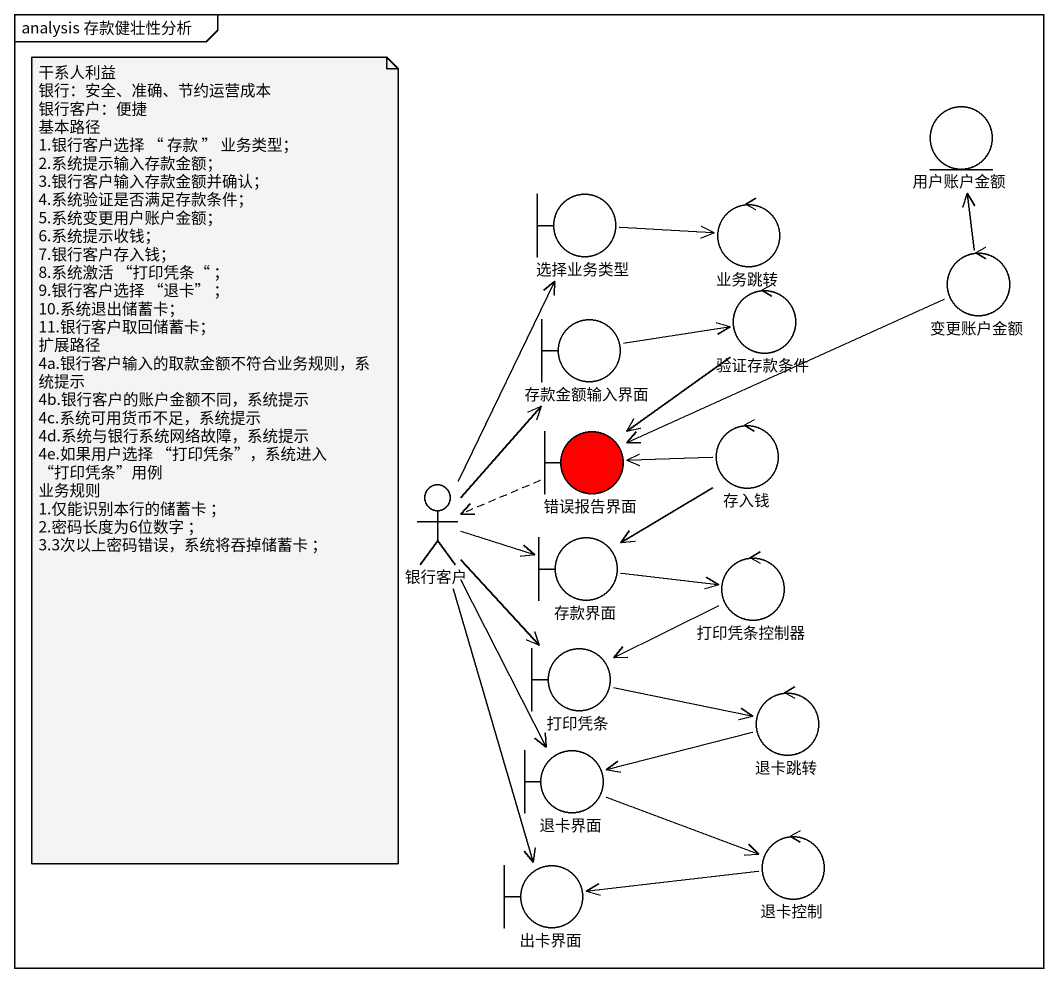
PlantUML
@startuml
mainframe analysis 存款健壮性分析
entity 用户账户金额
boundary 选择业务类型
control 业务跳转
control 变更账户金额
boundary 存款金额输入界面
control 验证存款条件
boundary 错误报告界面 #FF0000
control 存入钱
actor 银行客户
boundary 存款界面
control 打印凭条控制器
boundary 打印凭条
control 退卡跳转
boundary 退卡界面
control 退卡控制
boundary 出卡界面
选择业务类型 -right-> 业务跳转
变更账户金额 -up-> 用户账户金额
变更账户金额 -left-> 错误报告界面
存款金额输入界面 -right-> 验证存款条件
验证存款条件 --> 错误报告界面
错误报告界面 .left.> 银行客户
存入钱 -left-> 错误报告界面
存入钱 --> 存款界面
银行客户 -up-> 选择业务类型
银行客户 -up-> 存款金额输入界面
银行客户 -right-> 存款界面
银行客户 --> 打印凭条
银行客户 --> 退卡界面
银行客户 --> 出卡界面
存款界面 -right-> 打印凭条控制器
打印凭条控制器 -left-> 打印凭条
打印凭条 -right-> 退卡跳转
退卡跳转 -left-> 退卡界面
退卡界面 -right-> 退卡控制
退卡控制 -left-> 出卡界面
note as N1
  干系人利益
  银行：安全、准确、节约运营成本
  银行客户：便捷
  基本路径
  1.银行客户选择 “ 存款 ” 业务类型；
  2.系统提示输入存款金额；
  3.银行客户输入存款金额并确认；
  4.系统验证是否满足存款条件；
  5.系统变更用户账户金额；
  6.系统提示收钱；
  7.银行客户存入钱；
  8.系统激活 “打印凭条“ ；
  9.银行客户选择 “退卡” ；
  10.系统退出储蓄卡；
  11.银行客户取回储蓄卡；
  扩展路径
  4a.银行客户输入的取款金额不符合业务规则，系统提示
  4b.银行客户的账户金额不同，系统提示
  4c.系统可用货币不足，系统提示
  4d.系统与银行系统网络故障，系统提示
  4e.如果用户选择 “打印凭条”，系统进入 “打印凭条”用例
  业务规则
  1.仅能识别本行的储蓄卡 ；
  2.密码长度为6位数字 ；
  3.3次以上密码错误，系统将吞掉储蓄卡 ；
end note
@enduml
